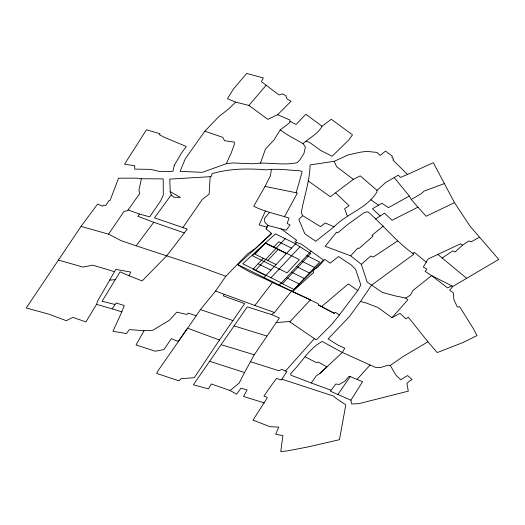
<?xml version="1.0" encoding="UTF-8"?>
<svg xmlns="http://www.w3.org/2000/svg" width="525" height="525" viewBox="0 0 525 525"><rect width="100%" height="100%" fill="white"/><g stroke="black" fill="none" stroke-linecap="round" stroke-linejoin="round"><path stroke-width="0.79" d="M210.177 176.695L209.14 194.138L202.237 199.533L182.91 227.535L154.488 217.855L171.229 194.9L170.205 191.632L169.778 179.104L210.177 176.695L211.673 176.006L212.008 173.703C229.458 168.473 248.259 168.328 266.3 169.877C277.574 168.354 288.822 170.244 300.221 170.802L302.124 171.846L296.166 192.754L264.994 186.408L253.713 206.266C264.961 211.883 277.272 214.167 289.078 218.118L287.116 223.387L290.049 225.008L286.23 230.245L268.091 225.481L264.974 222.574L264.37 218.695L269.371 212.533M407.551 174.457L400.352 177.443L398.278 175.12L385.416 182.713L377.048 190.352L376.792 192.209C366.831 208.438 346.933 213.537 334.084 226.767L325.192 222.968L320.519 226.643L302.715 215.677L301.265 212.887C303.988 196.809 309.737 181.447 310.091 164.948L334.228 161.306L348.154 154.921L360.321 152.197L366.502 151.39L376.937 152.394L380.054 155.393L385.567 151.075L392.47 156.384L391.873 157.349L393.691 159.023L392.838 159.954L407.551 174.457L433.309 162.671L454.473 202.637L469.98 226.118L498.75 259.396L452.767 286.512L449.636 290.279L453.278 292.72L453.902 299.663L457.36 307.033L459.664 306.698L473.524 328.958L476.995 335.567L463.752 342.208L437.233 352.583L427.941 341.808L408.312 317.192L405.871 318.859L399.998 313.386L391.985 317.71L377.895 307.493L366.411 303.076L360.491 301.435L349.322 316.706L328.092 338.907L338.133 345.22L344.761 348.187L342.392 352.387L319.823 373.498L316.188 375.952L311.272 383.007L290.981 375.231L290.692 373.452C301.442 363.169 308.707 348.587 322.206 341.467L341.867 352.229L370.112 365.013L375.598 367.428L380.71 367.461L387.916 365.223L390.278 365.459L402.833 356.705L427.941 341.808M271.327 169.765L270.434 175.868L264.994 186.408M277.692 114.693L289.872 120.022L289.853 122.561L280.225 129.931L273.886 140.123L265.433 149.093L260.452 163.131L252.328 163.761L232.641 162.953L226.282 163.721L202.374 172.325L180.082 171.36L185.318 158.714L204.829 131.211L218.873 116.543L228.336 109.18L235.712 102.106L248.922 105.459L267.835 119.372L277.692 114.693L291.093 101.22L287.083 99.081L285.744 95.727L282.542 93.85L279.024 94.946L261.417 81.664L263.347 77.962L246.684 73.421L233.454 88.981L227.456 98.7L235.712 102.106M128.074 209.98L139.637 214.088L149.671 216.845L160.742 200.78L163.321 194.9L163.177 178.874L141.396 178.743L138.954 190.116L139.768 193.502L128.074 209.98L127.273 210.84L124.143 211.234L108.563 234.143L81.027 226.413L26.25 307.998L49.042 314.213L66.301 320.703L72.863 317.369L85.916 321.923L96.547 304.342L97.617 301.028L115.822 269.41L130.646 272.029L129.157 275.802L142.118 280.934L166.812 255.708L187.281 229.084L182.91 227.535M266.136 228.946L266.72 227.115L268.091 225.481L266.136 228.946L271.779 233.605L237.864 264.613L292.071 291.336L323.452 260.059L301.468 244.191L294.932 241.881L296.73 240.352L281.026 228.874M350.943 400.181L362.598 381.708L349.158 376.176L344.84 381.216L339.413 384.412L335.777 384.044L330.389 391.178L350.943 400.181L351.645 403.935L358.726 403.699L408.286 391.151L406.901 383.322L409.382 381.124L412.112 379.614L407.564 375.546L400.772 379.739L396.106 375.375L390.278 365.459M265.447 210.932L259.12 224.89L266.72 227.115M96.547 304.342L112.16 308.864L116.123 302.997L124.235 305.484L121.82 311.857L112.954 331.308L126.472 333.559L129.406 329.615L144.001 330.724L152.703 330.317L169.463 320.204L176.761 312.152L187.058 314.468L188.226 313.097L196.225 315.807L200.425 309.592L215.545 291.073L225.835 276.262L247.636 253.805L255.183 248.719L271.366 233.264M226.282 163.721L231.341 152.69L234.288 144.559L234.308 142.065L224.549 140.752L222.81 137.34L204.829 131.211M306.121 141.232L309.776 142.537L320.814 150.544L332.168 156.24L348.961 139.716L352.498 134.813L331.282 119.254L322.035 126.282C318.012 133.96 309.291 137.865 303.043 143.601L287.569 134.918L280.225 129.931M244.525 372.533L239.157 383.099L230.088 390.508L211.299 383.965L208.418 388.894L193.403 384.779L247.242 306.869L271.491 314.547L279.379 317.966L254.251 354.788L244.525 372.533L209.692 361.305M357.82 290.535L360.833 284.865L355.543 269.233L351.159 264.889L338.52 256.515L330.159 263.189L324.87 259.402L318.196 266.759L313.038 270.578L313.556 272.554L292.582 291.585L317.979 303.594L318.524 305.032L334.294 313.333L335.383 312.27L339.308 315.007L357.82 290.535L348.337 283.887L321.576 306.613L318.524 305.032M224.175 294.341L223.361 295.877L244.709 303.614L219.45 340.016L194.322 377.665L180.948 378.702L179.235 380.73L178.657 380.75L156.634 373.419L158.393 370.269L196.225 315.807M284.609 216.477L297.327 193.161L296.166 192.754M452.767 286.512L451.861 285.876L447.582 287.923L431.622 275.612L425.099 271.32L426.871 269.154L423.314 267.015L428.124 258.976L460.556 243.79L462.505 245.201L468.832 240.936L471.194 241.802L479.345 237.32M144.001 330.724L136.054 344.951L155.269 351.225L163.905 349.598L171.347 338.678L178.303 341.467L187.517 328.171L219.45 340.016M281.978 379.227L334.071 396.257L334.806 397.464L345.811 404.834L339.465 439.688L308.05 446.926L287.241 450.903L280.75 451.579L282.896 435.606L275.704 434.201L278.709 427.101L269.948 426.674L252.978 420.118L266.549 399L267.212 397.307L263.963 396.053L271.34 385.468L276.531 378.374L281.256 380.008L286.893 371.529L281.932 369.436L278.703 370.676L250.235 361.633M360.491 301.435L371.497 285.233L413.759 254.277L412.919 253.444C396.099 241.52 383.329 225.238 367.894 211.726L363.989 212.743L347.635 224.595L337.667 232.897L336.499 232.188L325.172 246.31L350.654 255.826L361.325 264.338L367.165 282.069L382.351 292.412L395.01 295.851L405.713 298.049L407.813 299.847L391.985 317.71M337.91 394.433L350.346 376.438M81.027 226.413L97.617 204.054L102.539 206.2L103.681 205.072L105.722 205.537L109.023 200.543L110.014 200.609L118.538 178.218L136.585 178.139L141.396 178.743M108.563 234.143L121.131 240.667L136.165 245.818L153.746 222.272L184.4 232.916M215.545 291.073L254.861 305.478L272.462 282.548L310.478 299.795L289.82 321.864L289.045 321.543L276.183 322.573M271.491 314.547L274.496 312.519L291.546 291.132M339.308 315.007L331.8 324.371L316.273 339.885L289.82 321.864M139.637 214.088L137.786 216.293L153.746 222.272M248.922 105.459L265.965 85.45M285.502 370.991L314.219 338.815M357.171 379.247L370.112 365.013M350.654 255.826L357.86 248.036L359.061 248.476L373.072 236.132L371.989 235.325L383.335 226.032M258.661 249.211L252.499 255.806L287.057 272.842L299.388 259.658L265.506 242.957M263.301 258.261L253.024 269.246L265.821 275.559M273.577 247.275L278.716 241.782L291.513 248.089M255.655 270.172L285.147 238.652M267.783 260.472L278.06 249.487M264.003 277.495L296.73 242.517M271.012 277.745L299.992 246.77M279.359 285.068L311.095 251.14M302.715 215.677L298.823 219.45L304.802 233.756L315.768 241.277L334.084 226.767M319.823 373.498L326.918 366.877L318.222 362.027L316.614 362.723L305.143 356.895M462.505 245.201L455.037 252.013L452.806 250.871L442.155 258.018L438.04 254.553M361.325 264.338L370.696 256.062L373.288 257.04L397.471 241.073M308.267 180.954L330.33 196.75L353.351 179.366L360.216 175.875L377.048 190.352M412.919 253.444L414.35 252.368L426.346 262.218M375.401 219.05L384.517 213.196L392.05 220.264L417.966 207.158L426.156 216.261L454.473 202.637M417.966 207.158L411.272 199.474L409.342 196.061L388.415 207.67L381.905 203.241L372.494 208.72L380.113 215.985M405.713 298.049L410.419 295.168L412.913 290.496L431.622 275.612L451.861 285.876M411.272 199.474L421.549 193.515L423.977 191.152L444.524 183.54M109.495 280.153L115.251 279.641M260.452 163.131C272.692 162.96 284.99 165.263 297.189 162.678L300.248 159.456L304.034 153.208L305.379 146.915L303.043 143.601M114.804 304.434L102.08 301.238L120.081 271.852L129.157 275.802M58.328 260.072L83.088 267.074L92.912 265.184L114.325 271.655M221.255 344.702L254.251 354.788M234.038 325.913L266.72 335.967M112.16 308.864L121.82 311.857M264.305 402.931L243.587 396.48L247.098 389.891L240.936 388.224L236.591 394.17L230.088 390.508M136.165 245.818L198.45 266.28L225.835 276.262M200.425 309.592L232.995 320.591M254.861 305.478L274.496 312.519M311.272 383.007L330.835 390.134M306.869 255.662L319.666 261.968L293.974 289.433L281.177 283.126M286.374 253.582L265.263 243.18L254.986 254.166L276.098 264.574M301.731 261.155L314.527 267.461M296.592 266.647L309.389 272.954M291.454 272.14L304.251 278.447M258.162 263.753L270.959 270.067M286.315 277.633L299.112 283.94M290.076 121.301L296.126 124.484L305.878 114.227L322.035 126.282M321.576 306.613L334.294 313.333M272.462 282.548C260.774 276.373 248.095 272.409 237.352 264.357M170.205 191.632L180.475 197.466L173.814 197.203L171.229 194.9M370.834 199.822L378.322 205.052M353.351 179.366L336.61 166.674L334.228 161.306M442.155 258.018L466.581 278.25M335.665 192.944L349.112 205.708L344.623 208.707L347.294 215.9M394.157 177.516L409.342 196.061M174.274 165.395L172.928 171.36L159.482 171.465L150.491 169.365L134.728 169.122L134.715 165.716L124.563 164.22L146.423 129.826L159.987 133.672L159.364 134.662L164.017 137.189L186.237 146.475L180.922 153.976L174.274 165.395M310.708 253.503L282.667 283.487L242.714 263.793L275.448 233.868L294.066 243.049L310.708 253.503"/></g></svg>
